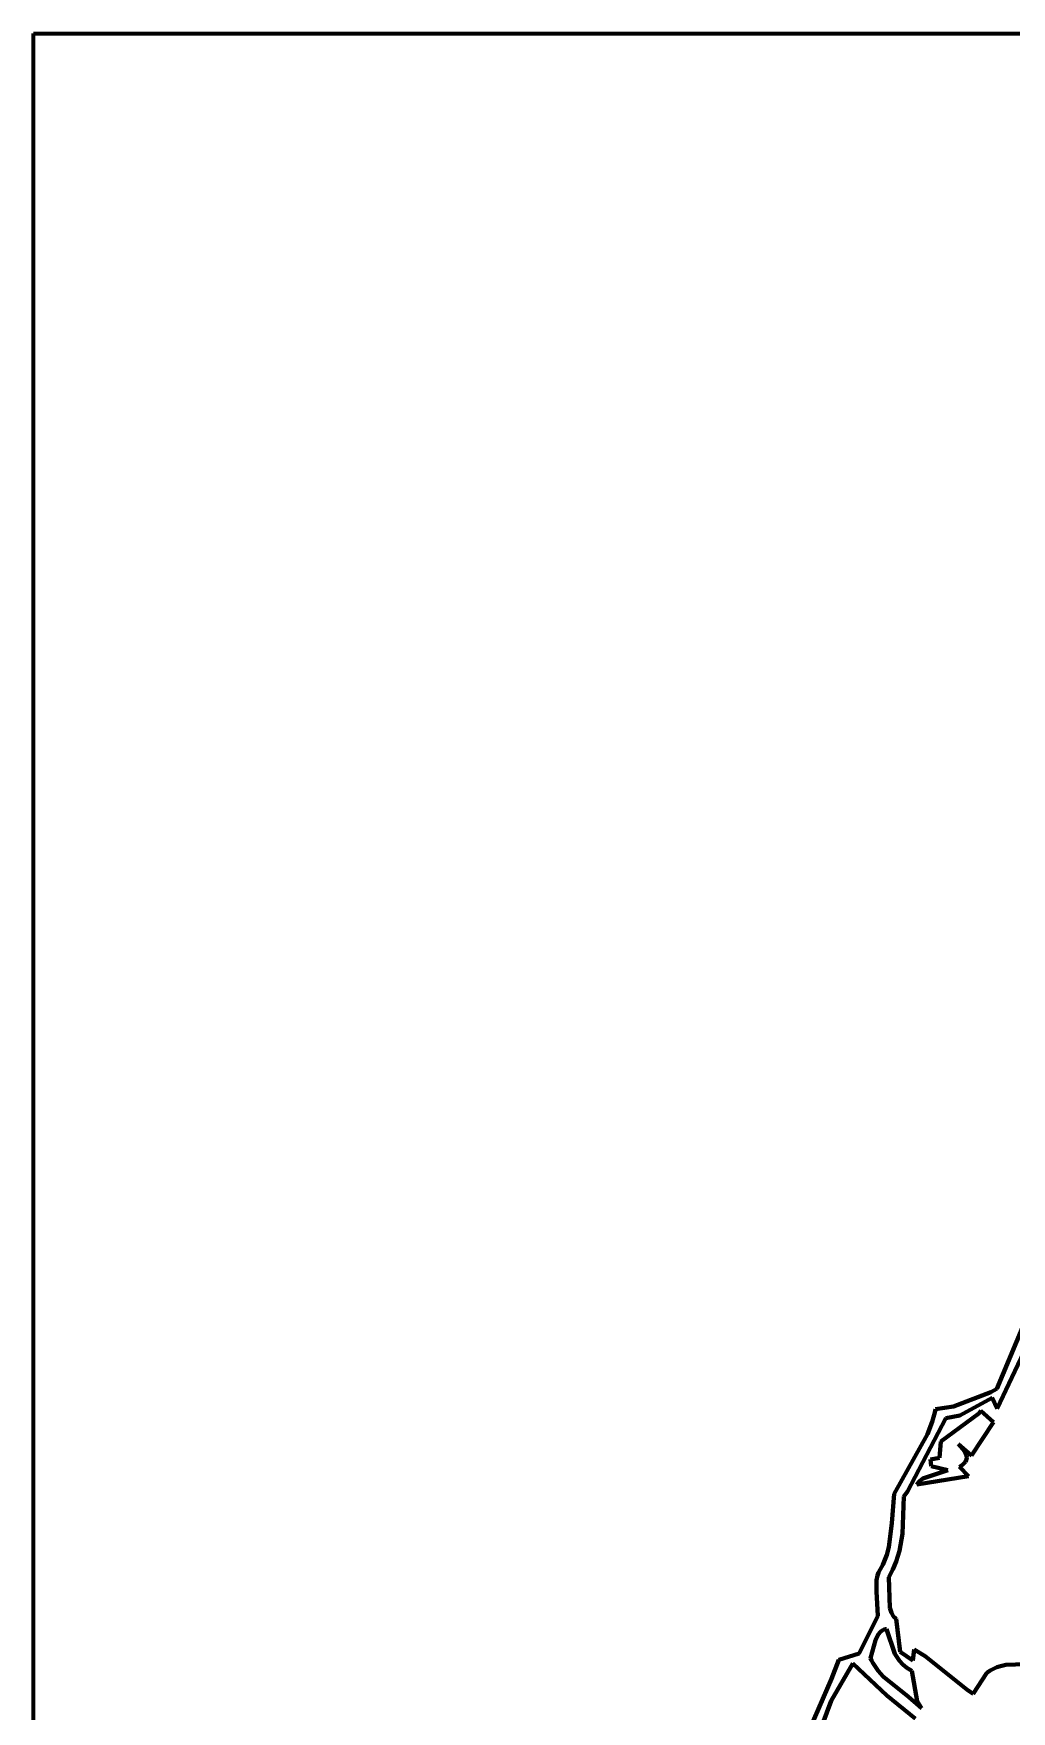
# Model space of a CAD drawing. Header units: millimetres. Extents: x 0 to 12.5, y 0 to 16.2.
# Drawn here: x 0 to 2.306, y 12.192 to 16.153 of the extents above; entities that cross this region are included whole.
import ezdxf

# ---------------------------------------------------------------- set-up
doc = ezdxf.new("R2010")
doc.units = ezdxf.units.MM
doc.layers.add('color#010101ff', color=7, linetype='CONTINUOUS', lineweight=100)
doc.layers.add('color#ffffffff', color=7, linetype='CONTINUOUS', lineweight=100)

msp = doc.modelspace()

# ---------------------------------------------------------------- linework, layer by layer
at = {"layer": 'color#010101ff'}
for p, q in [((2.2715, 12.9538), (2.3322, 13.0987)), ((2.3487, 13.0689), (2.2722, 12.9074)), ((2.2574, 12.9462), (2.2715, 12.9538)), ((2.1272, 12.9055), (2.1692, 12.9118)), ((2.1692, 12.9118), (2.2574, 12.9462)), ((2.2606, 12.9325), (2.1845, 12.8909)), ((2.2722, 12.9074), (2.2606, 12.9325)), ((2.1517, 12.8845), (2.061, 12.7114)), ((2.108, 12.8469), (2.1189, 12.8756)), ((2.1189, 12.8756), (2.1254, 12.8979)), ((2.1254, 12.8979), (2.1272, 12.9055)), ((2.1395, 12.8295), (2.229, 12.8955)), ((2.1845, 12.8909), (2.1517, 12.8845)), ((2.2636, 12.8755), (2.212, 12.7967)), ((2.229, 12.8955), (2.2343, 12.902)), ((2.2343, 12.902), (2.2636, 12.8755)), ((2.0296, 12.7062), (2.108, 12.8469)), ((2.1367, 12.7906), (2.1395, 12.8295)), ((2.212, 12.7967), (2.1814, 12.8229)), ((2.1814, 12.8229), (2.1965, 12.8059)), ((2.1965, 12.8059), (2.2005, 12.7965)), ((2.2005, 12.7965), (2.2009, 12.791)), ((2.0972, 12.7419), (2.1536, 12.7609)), ((2.1152, 12.7871), (2.1367, 12.7906)), ((2.1166, 12.7713), (2.1152, 12.7871)), ((2.1562, 12.762), (2.1166, 12.7713)), ((2.1536, 12.7609), (2.1562, 12.762)), ((2.1861, 12.7712), (2.1833, 12.7695)), ((2.1833, 12.7695), (2.2048, 12.7478)), ((2.1909, 12.7747), (2.1861, 12.7712)), ((2.1947, 12.7783), (2.1909, 12.7747)), ((2.1976, 12.7819), (2.1947, 12.7783)), ((2.1995, 12.7855), (2.1976, 12.7819)), ((2.2009, 12.791), (2.1995, 12.7855)), ((2.2048, 12.7478), (2.0829, 12.7281)), ((2.0829, 12.7281), (2.0885, 12.7349)), ((2.0885, 12.7349), (2.0972, 12.7419)), ((2.024, 12.6369), (2.0296, 12.7062)), ((2.0525, 12.6996), (2.0495, 12.6116)), ((2.061, 12.7114), (2.0525, 12.6996)), ((2.0169, 12.5803), (2.024, 12.6369)), ((2.0495, 12.6116), (2.0421, 12.5718)), ((2.0078, 12.5502), (2.012, 12.5621)), ((2.012, 12.5621), (2.0169, 12.5803)), ((2.0421, 12.5718), (2.0342, 12.546)), ((1.9901, 12.5132), (1.9928, 12.5203)), ((1.9928, 12.5203), (1.9964, 12.5273)), ((1.9964, 12.5273), (2.0026, 12.5386)), ((2.0026, 12.5386), (2.0078, 12.5502)), ((2.0265, 12.5272), (2.0172, 12.509)), ((2.0342, 12.546), (2.0265, 12.5272)), ((1.9876, 12.4757), (1.9878, 12.5022)), ((1.9911, 12.4182), (1.9876, 12.4757)), ((1.9878, 12.5022), (1.9901, 12.5132)), ((2.0172, 12.509), (2.0194, 12.4369)), ((2.0194, 12.4369), (2.0232, 12.425)), ((1.9467, 12.329), (1.9911, 12.4182)), ((2.0232, 12.425), (2.0277, 12.4167)), ((2.0277, 12.4167), (2.0346, 12.4111)), ((2.0346, 12.4111), (2.0434, 12.3327)), ((1.9858, 12.3607), (1.974, 12.3179)), ((1.9921, 12.3739), (1.9858, 12.3607)), ((1.9971, 12.38), (1.9921, 12.3739)), ((2.0011, 12.3832), (1.9971, 12.38)), ((2.0058, 12.3855), (2.0011, 12.3832)), ((2.0083, 12.3862), (2.0058, 12.3855)), ((2.0111, 12.3867), (2.0083, 12.3862)), ((2.0309, 12.3283), (2.0111, 12.3867)), ((1.8989, 12.3145), (1.9467, 12.329)), ((1.974, 12.3179), (1.9764, 12.3125)), ((2.0418, 12.3118), (2.0309, 12.3283)), ((2.0434, 12.3327), (2.0732, 12.313)), ((2.0732, 12.313), (2.0766, 12.3388)), ((2.0766, 12.3388), (2.1023, 12.323)), ((2.1023, 12.323), (2.2008, 12.2439)), ((1.9318, 12.3056), (1.881, 12.2175)), ((1.8814, 12.2691), (1.8989, 12.3145)), ((2.0123, 12.23), (1.9318, 12.3056)), ((1.9764, 12.3125), (1.9791, 12.3072)), ((1.9791, 12.3072), (1.9852, 12.2973)), ((1.9852, 12.2973), (1.9921, 12.288)), ((1.9921, 12.288), (2.0038, 12.2751)), ((2.05, 12.303), (2.0418, 12.3118)), ((2.0596, 12.2951), (2.05, 12.303)), ((2.067, 12.2904), (2.0596, 12.2951)), ((2.0709, 12.2883), (2.067, 12.2904)), ((2.0838, 12.2167), (2.0709, 12.2883)), ((2.216, 12.2339), (2.2478, 12.2832)), ((2.2478, 12.2832), (2.2562, 12.2894)), ((2.2562, 12.2894), (2.2637, 12.2927)), ((2.2637, 12.2927), (2.2718, 12.2966)), ((2.2718, 12.2966), (2.28, 12.2996)), ((2.28, 12.2996), (2.2926, 12.3025)), ((2.2926, 12.3025), (2.3622, 12.3044)), ((1.8205, 12.1277), (1.8814, 12.2691)), ((2.0038, 12.2751), (2.0635, 12.2268)), ((2.2008, 12.2439), (2.216, 12.2339)), ((1.881, 12.2175), (1.8606, 12.1623)), ((2.0791, 12.176), (2.0123, 12.23)), ((2.0635, 12.2268), (2.0943, 12.1998)), ((2.0922, 12.2026), (2.0838, 12.2167)), ((2.0943, 12.1998), (2.0922, 12.2026))]:
    msp.add_line(p, q, dxfattribs=at)
at = {"layer": 'color#ffffffff'}
for p, q in [((0, 16.1528), (12.5, 16.1528)), ((0, 0), (0, 16.1528)), ((2.3322, 13.0987), (2.2715, 12.9538)), ((2.2722, 12.9074), (2.3487, 13.0689)), ((2.2715, 12.9538), (2.2574, 12.9462)), ((2.1692, 12.9118), (2.1272, 12.9055)), ((2.2574, 12.9462), (2.1692, 12.9118)), ((2.1845, 12.8909), (2.2606, 12.9325)), ((2.2606, 12.9325), (2.2722, 12.9074)), ((2.061, 12.7114), (2.1517, 12.8845)), ((2.1189, 12.8756), (2.108, 12.8469)), ((2.1254, 12.8979), (2.1189, 12.8756)), ((2.1272, 12.9055), (2.1254, 12.8979)), ((2.229, 12.8955), (2.1395, 12.8295)), ((2.1517, 12.8845), (2.1845, 12.8909)), ((2.212, 12.7967), (2.2636, 12.8755)), ((2.2343, 12.902), (2.229, 12.8955)), ((2.2636, 12.8755), (2.2343, 12.902)), ((2.108, 12.8469), (2.0296, 12.7062)), ((2.1395, 12.8295), (2.1367, 12.7906)), ((2.1965, 12.8059), (2.1814, 12.8229)), ((2.1814, 12.8229), (2.212, 12.7967)), ((2.2005, 12.7965), (2.1965, 12.8059)), ((2.2009, 12.791), (2.2005, 12.7965)), ((2.1536, 12.7609), (2.0972, 12.7419)), ((2.1367, 12.7906), (2.1152, 12.7871)), ((2.1152, 12.7871), (2.1166, 12.7713)), ((2.1166, 12.7713), (2.1562, 12.762)), ((2.1562, 12.762), (2.1536, 12.7609)), ((2.1833, 12.7695), (2.1861, 12.7712)), ((2.2048, 12.7478), (2.1833, 12.7695)), ((2.1861, 12.7712), (2.1909, 12.7747)), ((2.1909, 12.7747), (2.1947, 12.7783)), ((2.1947, 12.7783), (2.1976, 12.7819)), ((2.1976, 12.7819), (2.1995, 12.7855)), ((2.1995, 12.7855), (2.2009, 12.791)), ((2.0829, 12.7281), (2.2048, 12.7478)), ((2.0885, 12.7349), (2.0829, 12.7281)), ((2.0972, 12.7419), (2.0885, 12.7349)), ((2.0296, 12.7062), (2.024, 12.6369)), ((2.0495, 12.6116), (2.0525, 12.6996)), ((2.0525, 12.6996), (2.061, 12.7114)), ((2.024, 12.6369), (2.0169, 12.5803)), ((2.0421, 12.5718), (2.0495, 12.6116)), ((2.012, 12.5621), (2.0078, 12.5502)), ((2.0169, 12.5803), (2.012, 12.5621)), ((2.0342, 12.546), (2.0421, 12.5718)), ((1.9928, 12.5203), (1.9901, 12.5132)), ((1.9964, 12.5273), (1.9928, 12.5203)), ((2.0026, 12.5386), (1.9964, 12.5273)), ((2.0078, 12.5502), (2.0026, 12.5386)), ((2.0172, 12.509), (2.0265, 12.5272)), ((2.0265, 12.5272), (2.0342, 12.546)), ((1.9878, 12.5022), (1.9876, 12.4757)), ((1.9876, 12.4757), (1.9911, 12.4182)), ((1.9901, 12.5132), (1.9878, 12.5022)), ((2.0194, 12.4369), (2.0172, 12.509)), ((2.0232, 12.425), (2.0194, 12.4369)), ((1.9911, 12.4182), (1.9467, 12.329)), ((2.0277, 12.4167), (2.0232, 12.425)), ((2.0346, 12.4111), (2.0277, 12.4167)), ((2.0434, 12.3327), (2.0346, 12.4111)), ((1.974, 12.3179), (1.9858, 12.3607)), ((1.9858, 12.3607), (1.9921, 12.3739)), ((1.9921, 12.3739), (1.9971, 12.38)), ((1.9971, 12.38), (2.0011, 12.3832)), ((2.0011, 12.3832), (2.0058, 12.3855)), ((2.0058, 12.3855), (2.0083, 12.3862)), ((2.0083, 12.3862), (2.0111, 12.3867)), ((2.0111, 12.3867), (2.0309, 12.3283)), ((1.9467, 12.329), (1.8989, 12.3145)), ((1.9764, 12.3125), (1.974, 12.3179)), ((2.0309, 12.3283), (2.0418, 12.3118)), ((2.0732, 12.313), (2.0434, 12.3327)), ((2.0766, 12.3388), (2.0732, 12.313)), ((2.1023, 12.323), (2.0766, 12.3388)), ((2.2008, 12.2439), (2.1023, 12.323)), ((1.881, 12.2175), (1.9318, 12.3056)), ((1.8989, 12.3145), (1.8814, 12.2691)), ((1.9318, 12.3056), (2.0123, 12.23)), ((1.9791, 12.3072), (1.9764, 12.3125)), ((1.9852, 12.2973), (1.9791, 12.3072)), ((1.9921, 12.288), (1.9852, 12.2973)), ((2.0038, 12.2751), (1.9921, 12.288)), ((2.0418, 12.3118), (2.05, 12.303)), ((2.05, 12.303), (2.0596, 12.2951)), ((2.0596, 12.2951), (2.067, 12.2904)), ((2.067, 12.2904), (2.0709, 12.2883)), ((2.0709, 12.2883), (2.0838, 12.2167)), ((2.2478, 12.2832), (2.216, 12.2339)), ((2.2562, 12.2894), (2.2478, 12.2832)), ((2.2637, 12.2927), (2.2562, 12.2894)), ((2.2718, 12.2966), (2.2637, 12.2927)), ((2.28, 12.2996), (2.2718, 12.2966)), ((2.2926, 12.3025), (2.28, 12.2996)), ((2.3622, 12.3044), (2.2926, 12.3025)), ((1.8814, 12.2691), (1.8205, 12.1277)), ((2.0635, 12.2268), (2.0038, 12.2751)), ((2.216, 12.2339), (2.2008, 12.2439)), ((1.8606, 12.1623), (1.881, 12.2175)), ((2.0123, 12.23), (2.0791, 12.176)), ((2.0943, 12.1998), (2.0635, 12.2268)), ((2.0838, 12.2167), (2.0922, 12.2026)), ((2.0922, 12.2026), (2.0943, 12.1998))]:
    msp.add_line(p, q, dxfattribs=at)

doc.saveas('drawing.dxf')
